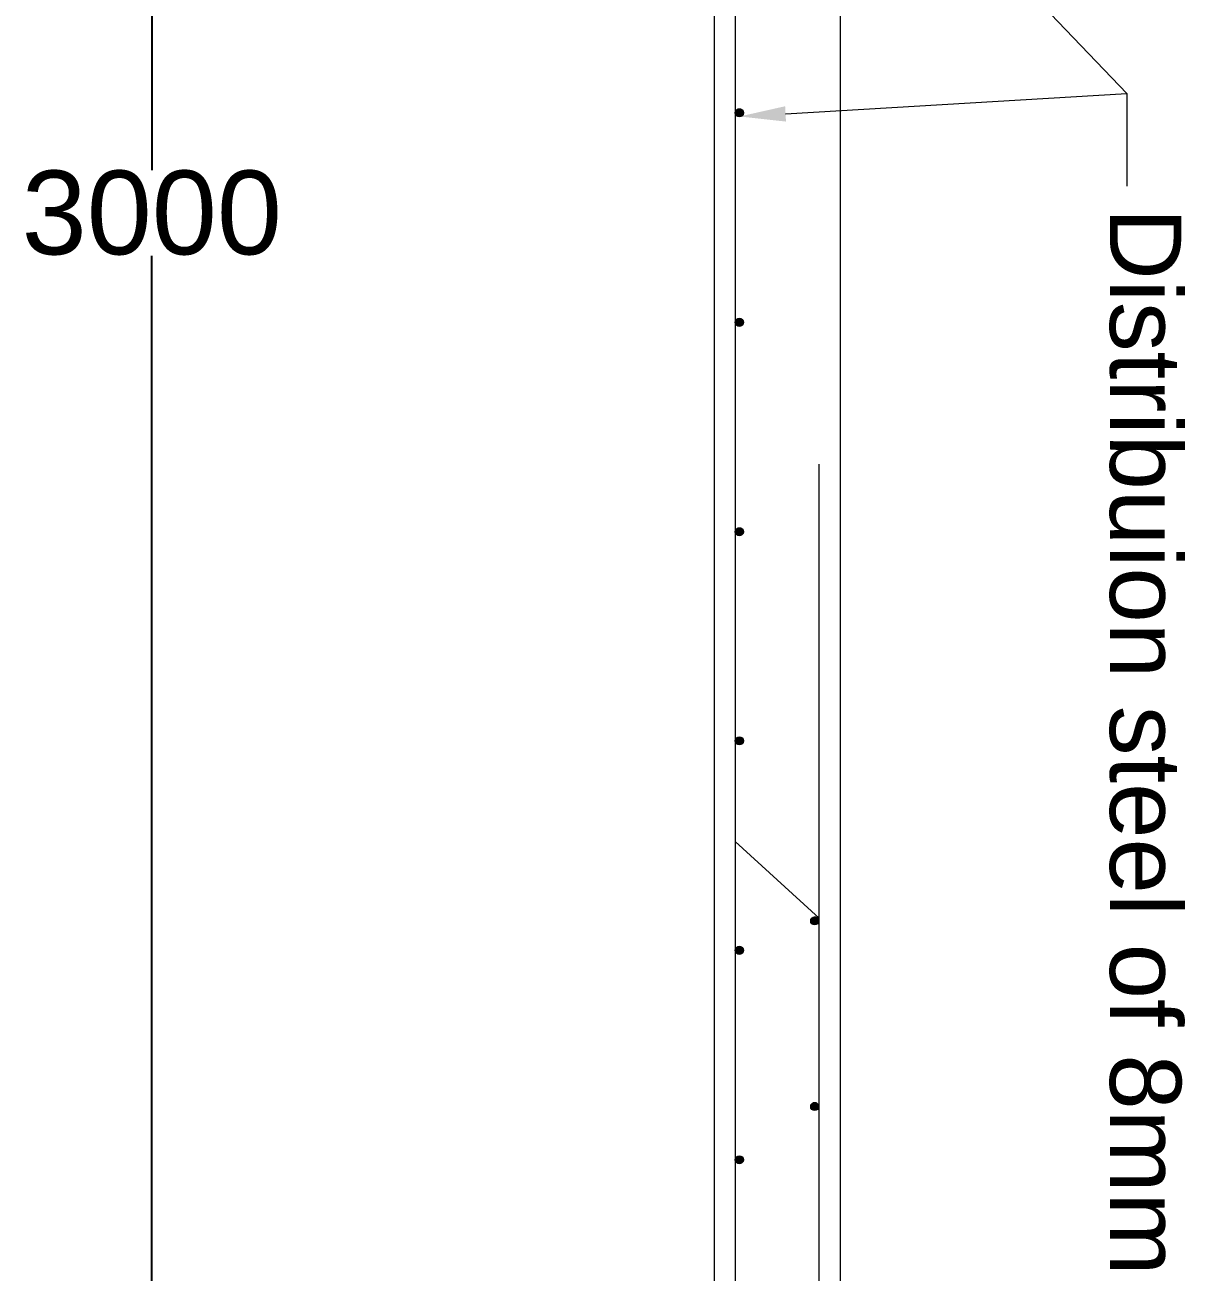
# Model space of a CAD drawing. Header units: inches. Extents: x 2473 to 12313, y 22527 to 36505.
# Drawn here: x 10880 to 12265, y 26872 to 28360 of the extents above; entities that cross this region are included whole.
import ezdxf

# ---------------------------------------------------------------- set-up
doc = ezdxf.new("R2010")
doc.units = ezdxf.units.IN
doc.header["$MEASUREMENT"] = 0
doc.layers.add('PDF_0', color=7, linetype='Continuous')
doc.layers.add('PDF_Text', color=7, linetype='Continuous')
doc.styles.add('PDF TimesNewRomanPSMT', font='arial.ttf')
doc.styles.get("Standard").update_dxf_attribs({"font": 'arial.ttf'})
doc.dimstyles.get("Standard").update_dxf_attribs({"dimtxt": 100, "dimasz": 80, "dimexe": 0.18, "dimexo": 0.0625, "dimgap": 0.09, "dimtad": 0, "dimtih": 1, "dimtoh": 1, "dimdec": 4, "dimzin": 0, "dimdsep": 46, "dimtxsty": 'Standard', "dimcen": 0.09, "dimadec": 0, "dimazin": 0, "dimtfac": 1, "dimtdec": 4, "dimtofl": 0, "dimtmove": 0, "dimatfit": 3, "dimfxl": 1, "dimtolj": 1, "dimtzin": 0, "dimarcsym": 0})

# ---------------------------------------------------------------- blocks, each defined once
blk = doc.blocks.new('*D7')
at = {"color": 0, "lineweight": -2, "transparency": 16777216}
for p, q in [((11211.5, 29635.6), (11031.6, 29635.6)), ((11031.8, 29555.6), (11031.8, 28186.7)), ((11031.8, 26715.5), (11031.8, 28084.4)), ((11211.5, 26635.5), (11031.6, 26635.5))]:
    blk.add_line(p, q, dxfattribs=at)
at = {"color": 0, "transparency": 16777216}
for points in [[(11018.4, 29555.6), (11045.1, 29555.6), (11031.8, 29635.6)], [(11018.4, 26715.5), (11045.1, 26715.5), (11031.8, 26635.5)]]:
    blk.add_solid(points, dxfattribs=at)
at = {"layer": 'Defpoints', "color": 0, "transparency": 16777216}
for p in [(11211.5, 29635.6), (11031.8, 26635.5), (11211.5, 26635.5)]:
    blk.add_point(p, dxfattribs=at)
at = {"color": 0, "transparency": 16777216, "insert": (11031.8, 28135.6), "char_height": 100, "attachment_point": 5}
blk.add_mtext('\\A1;3000', dxfattribs=at)

msp = doc.modelspace()

# ---------------------------------------------------------------- linework, layer by layer
at = {"layer": 'PDF_0', "lineweight": 9}
msp.add_lwpolyline([(11228.29525, 26485.60842), (11228.29525, 26785.92343), (11703.4129, 26785.92343), (11703.4129, 29485.70962), (11228.29525, 29485.70962), (11228.29525, 29785.51648), (11703.4129, 29785.51648), (11703.4129, 32485.30268), (11228.29525, 32485.30268), (11228.29525, 32785.61769), (11703.4129, 32785.61769), (11703.4129, 35485.40388), (11228.29525, 35485.40388), (11228.29525, 35785.21074), (11853.31633, 35785.21074), (11853.31633, 23486.01537), (11228.29525, 23486.01537), (11228.29525, 23785.82223), (11703.4129, 23785.82223), (11703.4129, 26485.60842)], close=True, dxfattribs=at)
for points in [[(11728.31211, 35760.31153), (11728.31211, 23510.91458)], [(11728.31211, 28856.62336), (11728.31211, 27415.00969)], [(11776.5861, 28715.86658), (12195.80756, 28278.35182)], [(11788.27349, 28253.96076), (12195.80756, 28278.35182), (12195.80756, 28167.57573)], [(11828.41712, 25435.77626), (11828.41712, 26635.51185), (11828.41712, 27835.75559)], [(11828.41712, 27294.07065), (11728.31211, 27385.53715)], [(11828.41712, 25956.62716), (11828.41712, 26635.51185), (11828.41712, 27314.90469)]]:
    msp.add_lwpolyline(points, dxfattribs=at)
for centre in [(11733.13975, 28255.23136), (11733.13975, 28005.22293), (11733.13975, 27755.2145), (11733.13975, 27505.71421), (11823.08181, 27290.76793), (11733.13975, 27255.70578), (11823.08181, 27069.21575), (11733.13975, 27005.69734)]:
    msp.add_circle(centre, 4.82764, dxfattribs=at)
at = {"layer": 'PDF_0', "transparency": 33554559}
for points in [[(11728.31211, 28257.00964), (11737.96691, 28257.00964), (11728.82026, 28258.02593)], [(11728.31211, 28255.99334), (11737.96691, 28255.99334), (11728.31211, 28257.00964)], [(11737.96691, 28255.99334), (11728.31211, 28257.00964), (11737.96691, 28257.00964)], [(11728.31211, 28254.97705), (11737.96691, 28254.97705), (11728.31211, 28255.99334)], [(11737.96691, 28254.97705), (11728.31211, 28255.99334), (11737.96691, 28255.99334)], [(11728.31211, 28254.4689), (11737.96691, 28254.4689), (11728.31211, 28254.97705)], [(11737.96691, 28254.4689), (11728.31211, 28254.97705), (11737.96691, 28254.97705)], [(11728.82026, 28253.45261), (11737.45876, 28253.45261), (11728.31211, 28254.4689)], [(11737.45876, 28253.45261), (11728.31211, 28254.4689), (11737.96691, 28254.4689)], [(11728.82026, 28258.02593), (11737.45876, 28258.02593), (11729.32841, 28258.53408)], [(11737.96691, 28257.00964), (11728.82026, 28258.02593), (11737.45876, 28258.02593)], [(11729.32841, 28252.43631), (11737.45876, 28252.43631), (11728.82026, 28253.45261)], [(11737.45876, 28252.43631), (11728.82026, 28253.45261), (11737.45876, 28253.45261)], [(11729.32841, 28258.53408), (11737.45876, 28258.53408), (11729.83655, 28259.55038)], [(11737.45876, 28258.02593), (11729.32841, 28258.53408), (11737.45876, 28258.53408)], [(11729.83655, 28251.92817), (11736.44247, 28251.92817), (11729.32841, 28252.43631)], [(11736.44247, 28251.92817), (11729.32841, 28252.43631), (11737.45876, 28252.43631)], [(11729.83655, 28259.55038), (11736.44247, 28259.55038), (11730.3447, 28260.05852)], [(11737.45876, 28258.53408), (11729.83655, 28259.55038), (11736.44247, 28259.55038)], [(11730.3447, 28251.42002), (11735.93432, 28251.42002), (11729.83655, 28251.92817)], [(11735.93432, 28251.42002), (11729.83655, 28251.92817), (11736.44247, 28251.92817)], [(11730.3447, 28260.05852), (11735.93432, 28260.05852), (11731.361, 28260.56667)], [(11736.44247, 28259.55038), (11730.3447, 28260.05852), (11735.93432, 28260.05852)], [(11735.93432, 28260.05852), (11731.361, 28260.56667), (11734.91803, 28260.56667)], [(11734.91803, 28260.56667), (11731.361, 28260.56667), (11732.37729, 28260.56667)], [(11734.91803, 28260.56667), (11733.90173, 28260.56667), (11732.37729, 28260.56667)], [(11733.90173, 28260.56667), (11732.37729, 28260.56667), (11733.39359, 28260.56667)], [(11788.78163, 28244.81411), (11733.39359, 28250.91187), (11787.76534, 28263.10741)], [(11731.361, 28250.91187), (11734.91803, 28250.91187), (11730.3447, 28251.42002)], [(11734.91803, 28250.91187), (11730.3447, 28251.42002), (11735.93432, 28251.42002)], [(11732.37729, 28250.91187), (11733.90173, 28250.91187), (11731.361, 28250.91187)], [(11733.90173, 28250.91187), (11731.361, 28250.91187), (11734.91803, 28250.91187)], [(11733.39359, 28250.91187), (11732.37729, 28250.91187), (11733.90173, 28250.91187)], [(11728.31211, 28007.00121), (11737.96691, 28007.00121), (11728.82026, 28008.0175)], [(11728.31211, 28005.98491), (11737.96691, 28005.98491), (11728.31211, 28007.00121)], [(11737.96691, 28005.98491), (11728.31211, 28007.00121), (11737.96691, 28007.00121)], [(11728.31211, 28005.47676), (11737.96691, 28005.47676), (11728.31211, 28005.98491)], [(11737.96691, 28005.47676), (11728.31211, 28005.98491), (11737.96691, 28005.98491)], [(11728.31211, 28004.46047), (11737.96691, 28004.46047), (11728.31211, 28005.47676)], [(11737.96691, 28004.46047), (11728.31211, 28005.47676), (11737.96691, 28005.47676)], [(11728.82026, 28003.44418), (11737.45876, 28003.44418), (11728.31211, 28004.46047)], [(11737.45876, 28003.44418), (11728.31211, 28004.46047), (11737.96691, 28004.46047)], [(11728.82026, 28008.0175), (11737.45876, 28008.0175), (11729.32841, 28008.52565)], [(11737.96691, 28007.00121), (11728.82026, 28008.0175), (11737.45876, 28008.0175)], [(11729.32841, 28002.93603), (11737.45876, 28002.93603), (11728.82026, 28003.44418)], [(11737.45876, 28002.93603), (11728.82026, 28003.44418), (11737.45876, 28003.44418)], [(11729.32841, 28008.52565), (11737.45876, 28008.52565), (11729.83655, 28009.54194)], [(11737.45876, 28008.0175), (11729.32841, 28008.52565), (11737.45876, 28008.52565)], [(11729.83655, 28001.91973), (11736.44247, 28001.91973), (11729.32841, 28002.93603)], [(11736.44247, 28001.91973), (11729.32841, 28002.93603), (11737.45876, 28002.93603)], [(11729.83655, 28009.54194), (11736.44247, 28009.54194), (11730.3447, 28010.05009)], [(11737.45876, 28008.52565), (11729.83655, 28009.54194), (11736.44247, 28009.54194)], [(11730.3447, 28001.41159), (11735.93432, 28001.41159), (11729.83655, 28001.91973)], [(11735.93432, 28001.41159), (11729.83655, 28001.91973), (11736.44247, 28001.91973)], [(11730.3447, 28010.05009), (11735.93432, 28010.05009), (11731.361, 28010.55824)], [(11736.44247, 28009.54194), (11730.3447, 28010.05009), (11735.93432, 28010.05009)], [(11731.361, 28000.90344), (11734.91803, 28000.90344), (11730.3447, 28001.41159)], [(11734.91803, 28000.90344), (11730.3447, 28001.41159), (11735.93432, 28001.41159)], [(11735.93432, 28010.05009), (11731.361, 28010.55824), (11734.91803, 28010.55824)], [(11734.91803, 28010.55824), (11731.361, 28010.55824), (11732.37729, 28010.55824)], [(11732.37729, 28000.90344), (11733.90173, 28000.90344), (11731.361, 28000.90344)], [(11733.90173, 28000.90344), (11731.361, 28000.90344), (11734.91803, 28000.90344)], [(11734.91803, 28010.55824), (11733.90173, 28010.55824), (11732.37729, 28010.55824)], [(11733.90173, 28010.55824), (11732.37729, 28010.55824), (11733.39359, 28010.55824)], [(11733.39359, 28000.90344), (11732.37729, 28000.90344), (11733.90173, 28000.90344)], [(11730.3447, 27760.04166), (11735.93432, 27760.04166), (11731.361, 27760.5498)], [(11735.93432, 27760.04166), (11731.361, 27760.5498), (11734.91803, 27760.5498)], [(11734.91803, 27760.5498), (11731.361, 27760.5498), (11732.37729, 27760.5498)], [(11734.91803, 27760.5498), (11733.90173, 27760.5498), (11732.37729, 27760.5498)], [(11733.90173, 27760.5498), (11732.37729, 27760.5498), (11733.39359, 27760.5498)], [(11728.31211, 27756.99277), (11737.96691, 27756.99277), (11728.82026, 27758.00907)], [(11728.31211, 27755.97648), (11737.96691, 27755.97648), (11728.31211, 27756.99277)], [(11737.96691, 27755.97648), (11728.31211, 27756.99277), (11737.96691, 27756.99277)], [(11728.31211, 27755.46833), (11737.96691, 27755.46833), (11728.31211, 27755.97648)], [(11737.96691, 27755.46833), (11728.31211, 27755.97648), (11737.96691, 27755.97648)], [(11728.31211, 27754.45204), (11737.96691, 27754.45204), (11728.31211, 27755.46833)], [(11737.96691, 27754.45204), (11728.31211, 27755.46833), (11737.96691, 27755.46833)], [(11728.82026, 27753.43574), (11737.45876, 27753.43574), (11728.31211, 27754.45204)], [(11737.45876, 27753.43574), (11728.31211, 27754.45204), (11737.96691, 27754.45204)], [(11728.82026, 27758.00907), (11737.45876, 27758.00907), (11729.32841, 27758.51721)], [(11737.96691, 27756.99277), (11728.82026, 27758.00907), (11737.45876, 27758.00907)], [(11729.32841, 27752.92759), (11737.45876, 27752.92759), (11728.82026, 27753.43574)], [(11737.45876, 27752.92759), (11728.82026, 27753.43574), (11737.45876, 27753.43574)], [(11729.32841, 27758.51721), (11737.45876, 27758.51721), (11729.83655, 27759.53351)], [(11737.45876, 27758.00907), (11729.32841, 27758.51721), (11737.45876, 27758.51721)], [(11729.83655, 27751.9113), (11736.44247, 27751.9113), (11729.32841, 27752.92759)], [(11736.44247, 27751.9113), (11729.32841, 27752.92759), (11737.45876, 27752.92759)], [(11729.83655, 27759.53351), (11736.44247, 27759.53351), (11730.3447, 27760.04166)], [(11737.45876, 27758.51721), (11729.83655, 27759.53351), (11736.44247, 27759.53351)], [(11730.3447, 27751.40315), (11735.93432, 27751.40315), (11729.83655, 27751.9113)], [(11735.93432, 27751.40315), (11729.83655, 27751.9113), (11736.44247, 27751.9113)], [(11736.44247, 27759.53351), (11730.3447, 27760.04166), (11735.93432, 27760.04166)], [(11731.361, 27750.89501), (11734.91803, 27750.89501), (11730.3447, 27751.40315)], [(11734.91803, 27750.89501), (11730.3447, 27751.40315), (11735.93432, 27751.40315)], [(11732.37729, 27750.89501), (11733.90173, 27750.89501), (11731.361, 27750.89501)], [(11733.90173, 27750.89501), (11731.361, 27750.89501), (11734.91803, 27750.89501)], [(11733.39359, 27750.89501), (11732.37729, 27750.89501), (11733.90173, 27750.89501)], [(11728.31211, 27506.98434), (11737.96691, 27506.98434), (11728.82026, 27508.00063)], [(11728.82026, 27508.00063), (11737.45876, 27508.00063), (11729.32841, 27508.50878)], [(11737.96691, 27506.98434), (11728.82026, 27508.00063), (11737.45876, 27508.00063)], [(11729.32841, 27508.50878), (11737.45876, 27508.50878), (11729.83655, 27509.52507)], [(11737.45876, 27508.00063), (11729.32841, 27508.50878), (11737.45876, 27508.50878)], [(11729.83655, 27509.52507), (11736.44247, 27509.52507), (11730.3447, 27510.03322)], [(11737.45876, 27508.50878), (11729.83655, 27509.52507), (11736.44247, 27509.52507)], [(11730.3447, 27510.03322), (11735.93432, 27510.03322), (11731.361, 27510.54137)], [(11736.44247, 27509.52507), (11730.3447, 27510.03322), (11735.93432, 27510.03322)], [(11735.93432, 27510.03322), (11731.361, 27510.54137), (11734.91803, 27510.54137)], [(11734.91803, 27510.54137), (11731.361, 27510.54137), (11732.37729, 27510.54137)], [(11734.91803, 27510.54137), (11733.90173, 27510.54137), (11732.37729, 27510.54137)], [(11733.90173, 27510.54137), (11732.37729, 27510.54137), (11733.39359, 27510.54137)], [(11728.31211, 27505.96804), (11737.96691, 27505.96804), (11728.31211, 27506.98434)], [(11737.96691, 27505.96804), (11728.31211, 27506.98434), (11737.96691, 27506.98434)], [(11728.31211, 27505.4599), (11737.96691, 27505.4599), (11728.31211, 27505.96804)], [(11737.96691, 27505.4599), (11728.31211, 27505.96804), (11737.96691, 27505.96804)], [(11728.31211, 27504.4436), (11737.96691, 27504.4436), (11728.31211, 27505.4599)], [(11737.96691, 27504.4436), (11728.31211, 27505.4599), (11737.96691, 27505.4599)], [(11728.82026, 27503.42731), (11737.45876, 27503.42731), (11728.31211, 27504.4436)], [(11737.45876, 27503.42731), (11728.31211, 27504.4436), (11737.96691, 27504.4436)], [(11729.32841, 27502.91916), (11737.45876, 27502.91916), (11728.82026, 27503.42731)], [(11737.45876, 27502.91916), (11728.82026, 27503.42731), (11737.45876, 27503.42731)], [(11729.83655, 27501.90287), (11736.44247, 27501.90287), (11729.32841, 27502.91916)], [(11736.44247, 27501.90287), (11729.32841, 27502.91916), (11737.45876, 27502.91916)], [(11730.3447, 27501.39472), (11735.93432, 27501.39472), (11729.83655, 27501.90287)], [(11735.93432, 27501.39472), (11729.83655, 27501.90287), (11736.44247, 27501.90287)], [(11731.361, 27500.88657), (11734.91803, 27500.88657), (11730.3447, 27501.39472)], [(11734.91803, 27500.88657), (11730.3447, 27501.39472), (11735.93432, 27501.39472)], [(11732.37729, 27500.88657), (11733.90173, 27500.88657), (11731.361, 27500.88657)], [(11733.90173, 27500.88657), (11731.361, 27500.88657), (11734.91803, 27500.88657)], [(11733.39359, 27500.88657), (11732.37729, 27500.88657), (11733.90173, 27500.88657)], [(11818.25417, 27292.54621), (11827.90897, 27292.54621), (11818.76232, 27293.56251)], [(11818.25417, 27291.52992), (11828.41712, 27291.52992), (11818.25417, 27292.54621)], [(11828.41712, 27291.52992), (11818.25417, 27292.54621), (11827.90897, 27292.54621)], [(11818.25417, 27290.51362), (11828.41712, 27290.51362), (11818.25417, 27291.52992)], [(11828.41712, 27290.51362), (11818.25417, 27291.52992), (11828.41712, 27291.52992)], [(11818.25417, 27290.00547), (11827.90897, 27290.00547), (11818.25417, 27290.51362)], [(11827.90897, 27290.00547), (11818.25417, 27290.51362), (11828.41712, 27290.51362)], [(11818.76232, 27288.98918), (11827.90897, 27288.98918), (11818.25417, 27290.00547)], [(11827.90897, 27288.98918), (11818.25417, 27290.00547), (11827.90897, 27290.00547)], [(11818.76232, 27293.56251), (11827.90897, 27293.56251), (11819.27047, 27294.07065)], [(11827.90897, 27292.54621), (11818.76232, 27293.56251), (11827.90897, 27293.56251)], [(11819.27047, 27287.97289), (11827.40082, 27287.97289), (11818.76232, 27288.98918)], [(11827.40082, 27287.97289), (11818.76232, 27288.98918), (11827.90897, 27288.98918)], [(11819.27047, 27294.07065), (11827.40082, 27294.07065), (11819.77861, 27295.08695)], [(11827.90897, 27293.56251), (11819.27047, 27294.07065), (11827.40082, 27294.07065)], [(11819.77861, 27287.46474), (11826.38453, 27287.46474), (11819.27047, 27287.97289)], [(11826.38453, 27287.46474), (11819.27047, 27287.97289), (11827.40082, 27287.97289)], [(11819.77861, 27295.08695), (11826.38453, 27295.08695), (11820.79491, 27295.59509)], [(11827.40082, 27294.07065), (11819.77861, 27295.08695), (11826.38453, 27295.08695)], [(11820.79491, 27286.95659), (11825.87638, 27286.95659), (11819.77861, 27287.46474)], [(11825.87638, 27286.95659), (11819.77861, 27287.46474), (11826.38453, 27287.46474)], [(11826.38453, 27295.08695), (11820.79491, 27295.59509), (11825.87638, 27295.59509)], [(11820.79491, 27295.59509), (11825.87638, 27295.59509), (11821.30305, 27295.59509)], [(11821.30305, 27286.44844), (11824.86009, 27286.44844), (11820.79491, 27286.95659)], [(11824.86009, 27286.44844), (11820.79491, 27286.95659), (11825.87638, 27286.95659)], [(11824.86009, 27295.59509), (11821.30305, 27295.59509), (11822.31935, 27296.10324)], [(11825.87638, 27295.59509), (11821.30305, 27295.59509), (11824.86009, 27295.59509)], [(11822.31935, 27286.44844), (11824.35194, 27286.44844), (11821.30305, 27286.44844)], [(11824.35194, 27286.44844), (11821.30305, 27286.44844), (11824.86009, 27286.44844)], [(11824.86009, 27295.59509), (11824.35194, 27296.10324), (11822.31935, 27296.10324)], [(11824.35194, 27296.10324), (11822.31935, 27296.10324), (11823.33564, 27296.10324)], [(11823.33564, 27285.9403), (11822.31935, 27286.44844), (11824.35194, 27286.44844)], [(11728.31211, 27256.97591), (11737.96691, 27256.97591), (11728.82026, 27257.9922)], [(11728.31211, 27255.95961), (11737.96691, 27255.95961), (11728.31211, 27256.97591)], [(11737.96691, 27255.95961), (11728.31211, 27256.97591), (11737.96691, 27256.97591)], [(11728.31211, 27255.45146), (11737.96691, 27255.45146), (11728.31211, 27255.95961)], [(11737.96691, 27255.45146), (11728.31211, 27255.95961), (11737.96691, 27255.95961)], [(11728.31211, 27254.43517), (11737.96691, 27254.43517), (11728.31211, 27255.45146)], [(11737.96691, 27254.43517), (11728.31211, 27255.45146), (11737.96691, 27255.45146)], [(11728.82026, 27253.41887), (11737.45876, 27253.41887), (11728.31211, 27254.43517)], [(11737.45876, 27253.41887), (11728.31211, 27254.43517), (11737.96691, 27254.43517)], [(11728.82026, 27257.9922), (11737.45876, 27257.9922), (11729.32841, 27258.50035)], [(11737.96691, 27256.97591), (11728.82026, 27257.9922), (11737.45876, 27257.9922)], [(11729.32841, 27258.50035), (11737.45876, 27258.50035), (11729.83655, 27259.51664)], [(11737.45876, 27257.9922), (11729.32841, 27258.50035), (11737.45876, 27258.50035)], [(11729.83655, 27259.51664), (11736.44247, 27259.51664), (11730.3447, 27260.02479)], [(11737.45876, 27258.50035), (11729.83655, 27259.51664), (11736.44247, 27259.51664)], [(11730.3447, 27260.02479), (11735.93432, 27260.02479), (11731.361, 27260.53294)], [(11736.44247, 27259.51664), (11730.3447, 27260.02479), (11735.93432, 27260.02479)], [(11735.93432, 27260.02479), (11731.361, 27260.53294), (11734.91803, 27260.53294)], [(11734.91803, 27260.53294), (11731.361, 27260.53294), (11732.37729, 27260.53294)], [(11734.91803, 27260.53294), (11733.90173, 27260.53294), (11732.37729, 27260.53294)], [(11733.90173, 27260.53294), (11732.37729, 27260.53294), (11733.39359, 27260.53294)], [(11729.32841, 27252.91073), (11737.45876, 27252.91073), (11728.82026, 27253.41887)], [(11737.45876, 27252.91073), (11728.82026, 27253.41887), (11737.45876, 27253.41887)], [(11729.83655, 27251.89443), (11736.44247, 27251.89443), (11729.32841, 27252.91073)], [(11736.44247, 27251.89443), (11729.32841, 27252.91073), (11737.45876, 27252.91073)], [(11730.3447, 27251.38629), (11735.93432, 27251.38629), (11729.83655, 27251.89443)], [(11735.93432, 27251.38629), (11729.83655, 27251.89443), (11736.44247, 27251.89443)], [(11731.361, 27250.87814), (11734.91803, 27250.87814), (11730.3447, 27251.38629)], [(11734.91803, 27250.87814), (11730.3447, 27251.38629), (11735.93432, 27251.38629)], [(11732.37729, 27250.87814), (11733.90173, 27250.87814), (11731.361, 27250.87814)], [(11733.90173, 27250.87814), (11731.361, 27250.87814), (11734.91803, 27250.87814)], [(11733.39359, 27250.87814), (11732.37729, 27250.87814), (11733.90173, 27250.87814)], [(11818.25417, 27070.99402), (11827.90897, 27070.99402), (11818.76232, 27072.01032)], [(11818.25417, 27069.97773), (11828.41712, 27069.97773), (11818.25417, 27070.99402)], [(11828.41712, 27069.97773), (11818.25417, 27070.99402), (11827.90897, 27070.99402)], [(11818.25417, 27068.96143), (11828.41712, 27068.96143), (11818.25417, 27069.97773)], [(11828.41712, 27068.96143), (11818.25417, 27069.97773), (11828.41712, 27069.97773)], [(11818.25417, 27068.45329), (11827.90897, 27068.45329), (11818.25417, 27068.96143)], [(11827.90897, 27068.45329), (11818.25417, 27068.96143), (11828.41712, 27068.96143)], [(11818.76232, 27067.43699), (11827.90897, 27067.43699), (11818.25417, 27068.45329)], [(11827.90897, 27067.43699), (11818.25417, 27068.45329), (11827.90897, 27068.45329)], [(11818.76232, 27072.01032), (11827.90897, 27072.01032), (11819.27047, 27072.51846)], [(11827.90897, 27070.99402), (11818.76232, 27072.01032), (11827.90897, 27072.01032)], [(11819.27047, 27066.4207), (11827.40082, 27066.4207), (11818.76232, 27067.43699)], [(11827.40082, 27066.4207), (11818.76232, 27067.43699), (11827.90897, 27067.43699)], [(11819.27047, 27072.51846), (11827.40082, 27072.51846), (11819.77861, 27073.53476)], [(11827.90897, 27072.01032), (11819.27047, 27072.51846), (11827.40082, 27072.51846)], [(11819.77861, 27065.91255), (11826.38453, 27065.91255), (11819.27047, 27066.4207)], [(11826.38453, 27065.91255), (11819.27047, 27066.4207), (11827.40082, 27066.4207)], [(11819.77861, 27073.53476), (11826.38453, 27073.53476), (11820.79491, 27074.04291)], [(11827.40082, 27072.51846), (11819.77861, 27073.53476), (11826.38453, 27073.53476)], [(11820.79491, 27065.4044), (11825.87638, 27065.4044), (11819.77861, 27065.91255)], [(11825.87638, 27065.4044), (11819.77861, 27065.91255), (11826.38453, 27065.91255)], [(11820.79491, 27074.04291), (11825.87638, 27074.04291), (11821.30305, 27074.55105)], [(11826.38453, 27073.53476), (11820.79491, 27074.04291), (11825.87638, 27074.04291)], [(11821.30305, 27064.89626), (11824.86009, 27064.89626), (11820.79491, 27065.4044)], [(11824.86009, 27064.89626), (11820.79491, 27065.4044), (11825.87638, 27065.4044)], [(11825.87638, 27074.04291), (11821.30305, 27074.55105), (11824.86009, 27074.55105)], [(11824.86009, 27074.55105), (11821.30305, 27074.55105), (11822.31935, 27074.55105)], [(11822.31935, 27064.89626), (11824.35194, 27064.89626), (11821.30305, 27064.89626)], [(11824.35194, 27064.89626), (11821.30305, 27064.89626), (11824.86009, 27064.89626)], [(11824.86009, 27074.55105), (11824.35194, 27074.55105), (11822.31935, 27074.55105)], [(11824.35194, 27074.55105), (11822.31935, 27074.55105), (11823.33564, 27074.55105)], [(11823.33564, 27064.89626), (11822.31935, 27064.89626), (11824.35194, 27064.89626)], [(11728.31211, 27006.96747), (11737.96691, 27006.96747), (11728.82026, 27007.98377)], [(11728.31211, 27005.95118), (11737.96691, 27005.95118), (11728.31211, 27006.96747)], [(11737.96691, 27005.95118), (11728.31211, 27006.96747), (11737.96691, 27006.96747)], [(11728.31211, 27005.44303), (11737.96691, 27005.44303), (11728.31211, 27005.95118)], [(11737.96691, 27005.44303), (11728.31211, 27005.95118), (11737.96691, 27005.95118)], [(11728.31211, 27004.42674), (11737.96691, 27004.42674), (11728.31211, 27005.44303)], [(11737.96691, 27004.42674), (11728.31211, 27005.44303), (11737.96691, 27005.44303)], [(11728.82026, 27003.41044), (11737.45876, 27003.41044), (11728.31211, 27004.42674)], [(11737.45876, 27003.41044), (11728.31211, 27004.42674), (11737.96691, 27004.42674)], [(11728.82026, 27007.98377), (11737.45876, 27007.98377), (11729.32841, 27009.00006)], [(11737.96691, 27006.96747), (11728.82026, 27007.98377), (11737.45876, 27007.98377)], [(11729.32841, 27002.90229), (11737.45876, 27002.90229), (11728.82026, 27003.41044)], [(11737.45876, 27002.90229), (11728.82026, 27003.41044), (11737.45876, 27003.41044)], [(11729.32841, 27009.00006), (11737.45876, 27009.00006), (11729.83655, 27009.50821)], [(11737.45876, 27007.98377), (11729.32841, 27009.00006), (11737.45876, 27009.00006)], [(11729.83655, 27001.886), (11736.44247, 27001.886), (11729.32841, 27002.90229)], [(11736.44247, 27001.886), (11729.32841, 27002.90229), (11737.45876, 27002.90229)], [(11729.83655, 27009.50821), (11736.44247, 27009.50821), (11730.3447, 27010.01636)], [(11737.45876, 27009.00006), (11729.83655, 27009.50821), (11736.44247, 27009.50821)], [(11730.3447, 27001.37785), (11735.93432, 27001.37785), (11729.83655, 27001.886)], [(11735.93432, 27001.37785), (11729.83655, 27001.886), (11736.44247, 27001.886)], [(11730.3447, 27010.01636), (11735.93432, 27010.01636), (11731.361, 27010.5245)], [(11736.44247, 27009.50821), (11730.3447, 27010.01636), (11735.93432, 27010.01636)], [(11731.361, 27000.86971), (11734.91803, 27000.86971), (11730.3447, 27001.37785)], [(11734.91803, 27000.86971), (11730.3447, 27001.37785), (11735.93432, 27001.37785)], [(11735.93432, 27010.01636), (11731.361, 27010.5245), (11734.91803, 27010.5245)], [(11734.91803, 27010.5245), (11731.361, 27010.5245), (11732.37729, 27010.5245)], [(11734.91803, 27010.5245), (11733.90173, 27010.5245), (11732.37729, 27010.5245)], [(11733.90173, 27010.5245), (11732.37729, 27010.5245), (11733.39359, 27010.5245)], [(11732.37729, 27000.86971), (11733.90173, 27000.86971), (11731.361, 27000.86971)], [(11733.90173, 27000.86971), (11731.361, 27000.86971), (11734.91803, 27000.86971)], [(11733.39359, 27000.86971), (11732.37729, 27000.86971), (11733.90173, 27000.86971)]]:
    msp.add_solid(points, dxfattribs=at)

# ---------------------------------------------------------------- texts
at = {"layer": 'PDF_Text', "insert": (12209.54265, 28141.80961), "char_height": 85.0497017, "attachment_point": 4, "rotation": 270, "style": 'PDF TimesNewRomanPSMT'}
msp.add_mtext('Distribuion steel of 8mm Ø @ 250c/c', dxfattribs=at)

# ---------------------------------------------------------------- dimensions: what is measured, and where the dimension line sits
dim = msp.add_linear_dim(base=(11031.77707, 26635.51185), p1=(11211.52639, 29635.61305), p2=(11211.52639, 26635.51185), angle=270, text='3000', dimstyle='Standard')
dim.commit()
dim.dimension.update_dxf_attribs({"geometry": '*D7', "text_midpoint": (11031.77707, 28135.56245)})

doc.saveas('drawing.dxf')
